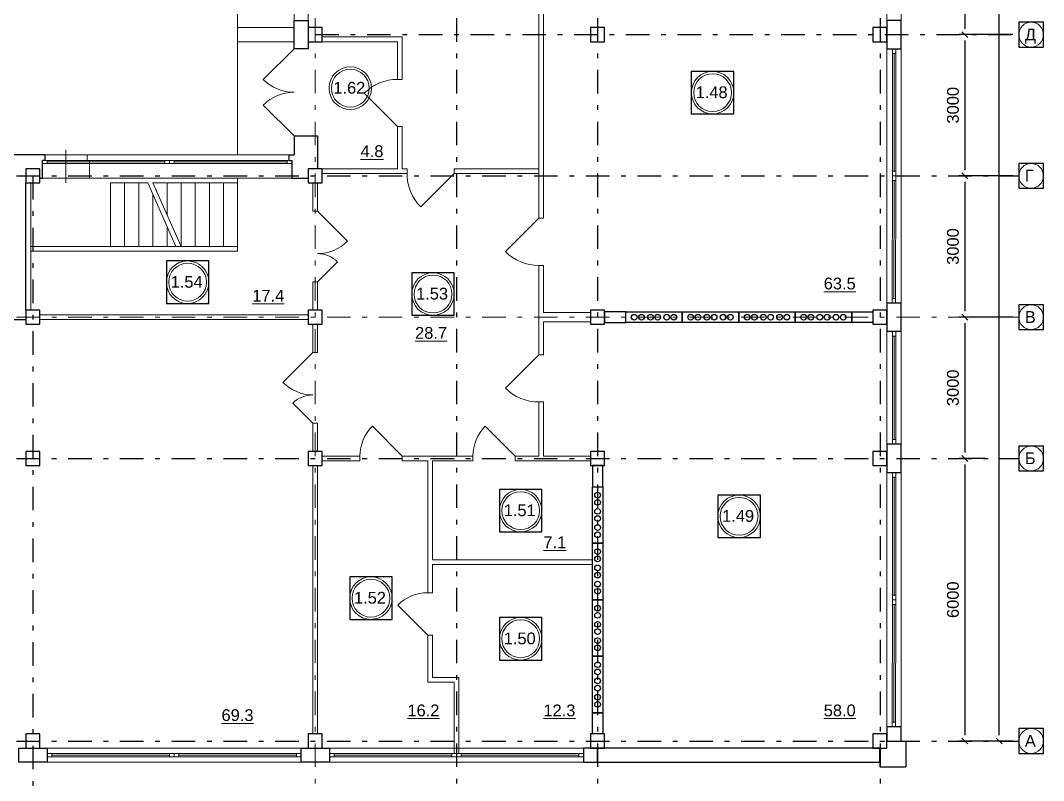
# Model space of a CAD drawing. Header units: metres. Extents: x 0 to 83.6, y 0.2 to 58.2.
# Drawn here: x 56.97 to 78.71, y 12.87 to 29.01 of the extents above; entities that cross this region are included whole.
import ezdxf
from ezdxf.enums import TextEntityAlignment as Align

# ---------------------------------------------------------------- set-up
doc = ezdxf.new("R2010")
doc.units = ezdxf.units.M
doc.header["$MEASUREMENT"] = 0
doc.linetypes.add('( Dashdot )', pattern=[1.001, 0.5, -0.25, 0.001, -0.25])
doc.linetypes.add('DGN Style 3', pattern=[9.681301, 6.915215, -2.766086])
doc.layers.get('DEFPOINTS').update_dxf_attribs({"lineweight": 0})
doc.layers.add('YOLO_TABLE', color=1, linetype='Continuous')
doc.styles.add('Standard_0', font='arial.ttf')
doc.styles.add('Style-Arial', font='arial.ttf')
doc.dimstyles.get("Standard").update_dxf_attribs({"dimtxt": 0.00018, "dimasz": 0.00018, "dimexe": 0.0002, "dimexo": 0.0625, "dimgap": 9e-05, "dimtad": 0, "dimtih": 1, "dimtoh": 1, "dimdec": 4, "dimlfac": 1000, "dimzin": 0, "dimdsep": 46, "dimtxsty": 'Standard_0', "dimcen": 9e-05, "dimadec": 0, "dimazin": 0, "dimtfac": 1, "dimtdec": 4, "dimtofl": 0, "dimtmove": 0, "dimatfit": 0, "dimfxl": 0.01, "dimfxlon": 1, "dimtolj": 1, "dimtzin": 0, "dimarcsym": 0})

# ---------------------------------------------------------------- blocks, each defined once
blk = doc.blocks.new('_Oblique-1')
at = {"color": 0, "linetype": 'ByBlock', "lineweight": -2}
blk.add_line((0.5, 0.5), (-0.5, -0.5), dxfattribs=at)
blk = doc.blocks.new('*D14')
at = {"color": 0, "linetype": 'Continuous', "lineweight": -2, "transparency": 16777216}
for p, q in [((78.06, 55.711), (77.642, 55.711)), ((77.767, 13.836), (77.767, 55.586)), ((78.06, 13.711), (77.642, 13.711))]:
    blk.add_line(p, q, dxfattribs=at)
at = {"layer": 'DEFPOINTS', "color": 0, "linetype": 'Continuous', "transparency": 16777216}
for p in [(77.767, 55.711), (78.185, 55.711), (78.185, 13.711)]:
    blk.add_point(p, dxfattribs=at)
at = {"color": 0, "linetype": 'Continuous', "lineweight": -2, "transparency": 16777216, "xscale": 0.125, "yscale": 0.125, "zscale": 0.125}
for p, rotation in [((77.767, 55.711), 90), ((77.767, 13.711), 270)]:
    blk.add_blockref('_Oblique-1', p, dxfattribs=dict(at, rotation=rotation))
at = {"color": 0, "linetype": 'Continuous', "lineweight": 0, "transparency": 16777216, "insert": (77.514, 34.711), "char_height": 0.25, "attachment_point": 5, "rotation": 90, "style": 'Style-Arial'}
blk.add_mtext('\\A1;42000', dxfattribs=at)
blk = doc.blocks.new('*D175')
at = {"color": 0, "linetype": 'Continuous', "lineweight": -2, "transparency": 16777216}
for p, q in [((78.06, 34.711), (76.915, 34.711)), ((77.04, 34.586), (77.04, 28.836)), ((78.06, 28.711), (76.915, 28.711))]:
    blk.add_line(p, q, dxfattribs=at)
at = {"layer": 'DEFPOINTS', "color": 0, "linetype": 'Continuous', "transparency": 16777216}
for p in [(78.185, 34.711), (77.04, 28.711), (78.185, 28.711)]:
    blk.add_point(p, dxfattribs=at)
at = {"color": 0, "linetype": 'Continuous', "lineweight": -2, "transparency": 16777216, "xscale": 0.125, "yscale": 0.125, "zscale": 0.125}
for p, rotation in [((77.04, 34.711), 90), ((77.04, 28.711), 270)]:
    blk.add_blockref('_Oblique-1', p, dxfattribs=dict(at, rotation=rotation))
at = {"color": 0, "linetype": 'Continuous', "lineweight": 0, "transparency": 16777216, "insert": (76.787, 31.711), "char_height": 0.25, "attachment_point": 5, "rotation": 90, "style": 'Style-Arial'}
blk.add_mtext('\\A1;6000', dxfattribs=at)
blk = doc.blocks.new('*D176')
at = {"color": 0, "linetype": 'Continuous', "lineweight": -2, "transparency": 16777216}
for p, q in [((78.06, 28.711), (76.915, 28.711)), ((77.04, 28.586), (77.04, 25.836)), ((78.06, 25.711), (76.915, 25.711))]:
    blk.add_line(p, q, dxfattribs=at)
at = {"layer": 'DEFPOINTS', "color": 0, "linetype": 'Continuous', "transparency": 16777216}
for p in [(78.185, 28.711), (77.04, 25.711), (78.185, 25.711)]:
    blk.add_point(p, dxfattribs=at)
at = {"color": 0, "linetype": 'Continuous', "lineweight": -2, "transparency": 16777216, "xscale": 0.125, "yscale": 0.125, "zscale": 0.125}
for p, rotation in [((77.04, 28.711), 90), ((77.04, 25.711), 270)]:
    blk.add_blockref('_Oblique-1', p, dxfattribs=dict(at, rotation=rotation))
at = {"color": 0, "linetype": 'Continuous', "lineweight": 0, "transparency": 16777216, "insert": (76.787, 27.211), "char_height": 0.25, "attachment_point": 5, "rotation": 90, "style": 'Style-Arial'}
blk.add_mtext('\\A1;3000', dxfattribs=at)
blk = doc.blocks.new('*D177')
at = {"color": 0, "linetype": 'Continuous', "lineweight": -2, "transparency": 16777216}
for p, q in [((78.06, 25.711), (76.915, 25.711)), ((77.04, 25.586), (77.04, 22.836)), ((78.06, 22.711), (76.915, 22.711))]:
    blk.add_line(p, q, dxfattribs=at)
at = {"layer": 'DEFPOINTS', "color": 0, "linetype": 'Continuous', "transparency": 16777216}
for p in [(78.185, 25.711), (77.04, 22.711), (78.185, 22.711)]:
    blk.add_point(p, dxfattribs=at)
at = {"color": 0, "linetype": 'Continuous', "lineweight": -2, "transparency": 16777216, "xscale": 0.125, "yscale": 0.125, "zscale": 0.125}
for p, rotation in [((77.04, 25.711), 90), ((77.04, 22.711), 270)]:
    blk.add_blockref('_Oblique-1', p, dxfattribs=dict(at, rotation=rotation))
at = {"color": 0, "linetype": 'Continuous', "lineweight": 0, "transparency": 16777216, "insert": (76.787, 24.211), "char_height": 0.25, "attachment_point": 5, "rotation": 90, "style": 'Style-Arial'}
blk.add_mtext('\\A1;3000', dxfattribs=at)
blk = doc.blocks.new('*D178')
at = {"color": 0, "linetype": 'Continuous', "lineweight": -2, "transparency": 16777216}
for p, q in [((78.06, 22.711), (76.915, 22.711)), ((77.04, 22.586), (77.04, 19.836)), ((77.481, 19.711), (76.915, 19.711))]:
    blk.add_line(p, q, dxfattribs=at)
at = {"layer": 'DEFPOINTS', "color": 0, "linetype": 'Continuous', "transparency": 16777216}
for p in [(78.185, 22.711), (77.04, 19.711), (77.606, 19.711)]:
    blk.add_point(p, dxfattribs=at)
at = {"color": 0, "linetype": 'Continuous', "lineweight": -2, "transparency": 16777216, "xscale": 0.125, "yscale": 0.125, "zscale": 0.125}
for p, rotation in [((77.04, 22.711), 90), ((77.04, 19.711), 270)]:
    blk.add_blockref('_Oblique-1', p, dxfattribs=dict(at, rotation=rotation))
at = {"color": 0, "linetype": 'Continuous', "lineweight": 0, "transparency": 16777216, "insert": (76.787, 21.211), "char_height": 0.25, "attachment_point": 5, "rotation": 90, "style": 'Style-Arial'}
blk.add_mtext('\\A1;3000', dxfattribs=at)
blk = doc.blocks.new('*D161')
at = {"color": 0, "linetype": 'Continuous', "lineweight": -2, "transparency": 16777216}
for p, q in [((77.481, 19.711), (76.915, 19.711)), ((77.04, 19.586), (77.04, 13.836)), ((78.06, 13.711), (76.915, 13.711))]:
    blk.add_line(p, q, dxfattribs=at)
at = {"layer": 'DEFPOINTS', "color": 0, "linetype": 'Continuous', "transparency": 16777216}
for p in [(77.606, 19.711), (77.04, 13.711), (78.185, 13.711)]:
    blk.add_point(p, dxfattribs=at)
at = {"color": 0, "linetype": 'Continuous', "lineweight": -2, "transparency": 16777216, "xscale": 0.125, "yscale": 0.125, "zscale": 0.125}
for p, rotation in [((77.04, 19.711), 90), ((77.04, 13.711), 270)]:
    blk.add_blockref('_Oblique-1', p, dxfattribs=dict(at, rotation=rotation))
at = {"color": 0, "linetype": 'Continuous', "lineweight": 0, "transparency": 16777216, "insert": (76.787, 16.711), "char_height": 0.25, "attachment_point": 5, "rotation": 90, "style": 'Style-Arial'}
blk.add_mtext('\\A1;6000', dxfattribs=at)

msp = doc.modelspace()

# ---------------------------------------------------------------- linework, layer by layer
at = {"color": 1, "linetype": '( Dashdot )', "lineweight": 0}
for p, q in [((63.23685933, 57.661085), (63.23685933, 9.13767004)), ((6.28527141, 22.711085), (78.18527141, 22.711085))]:
    msp.add_line(p, q, dxfattribs=at)
at = {"color": 1, "linetype": '( Dashdot )'}
for p, q in [((66.23685933, 57.661085), (66.23685933, 9.13767004)), ((69.23685933, 57.661085), (69.23685933, 9.13767004)), ((75.23685933, 57.661085), (75.23685933, 9.13767004)), ((63.23685933, 28.711085), (78.18527141, 28.711085)), ((6.28527141, 25.711085), (78.18527141, 25.711085)), ((57.23685933, 25.711085), (57.23685933, 9.13767004)), ((6.28527141, 19.711085), (78.18527141, 19.711085)), ((6.28527141, 13.711085), (78.18527141, 13.711085))]:
    msp.add_line(p, q, dxfattribs=at)
at = {"color": 7, "linetype": 'Continuous', "lineweight": 13}
for p, q in [((67.98527141, 32.811085), (67.98527141, 24.811085)), ((68.08527141, 31.611085), (68.08527141, 24.811085)), ((61.58527141, 30.661085), (61.58527141, 26.161085)), ((62.78527141, 30.661085), (62.78527141, 28.561085)), ((62.78527141, 28.561085), (61.58527141, 28.561085)), ((64.98527141, 27.761085), (64.98527141, 28.561085)), ((65.08527141, 27.761085), (65.08527141, 28.661085)), ((62.78527141, 28.411085), (62.13119764, 27.75701123)), ((65.08527141, 27.761085), (64.98527141, 27.761085)), ((62.13119764, 27.21515877), (62.78527141, 26.561085)), ((64.98527141, 25.861085), (64.98527141, 26.761085)), ((65.08527141, 26.761085), (64.98527141, 26.761085)), ((65.08527141, 25.861085), (65.08527141, 26.761085)), ((61.58527141, 26.161085), (62.78527141, 26.161085)), ((61.58527141, 24.211085), (61.58527141, 25.661085)), ((65.18527141, 25.861085), (65.18527141, 25.761085)), ((66.18527141, 25.761085), (65.47816463, 25.05397822)), ((66.18527141, 25.861085), (66.18527141, 25.761085)), ((59.67583966, 25.561085), (58.88527141, 25.561085)), ((58.88527141, 24.211085), (58.88527141, 25.561085)), ((63.28527141, 24.961085), (63.18527141, 24.961085)), ((67.98527141, 24.811085), (67.27816463, 24.10397822)), ((68.08527141, 24.811085), (67.98527141, 24.811085)), ((61.58527141, 24.211085), (57.18844724, 24.211085)), ((61.58527141, 24.211085), (60.38527141, 24.211085)), ((61.58527141, 24.211085), (61.58527141, 24.111085)), ((61.58527141, 24.111085), (57.18844724, 24.111085)), ((68.08527141, 23.811085), (67.98527141, 23.811085)), ((67.98527141, 23.811085), (67.98527141, 21.911085)), ((68.08527141, 23.811085), (68.08527141, 22.811085)), ((63.28527141, 23.461085), (63.18527141, 23.461085)), ((68.08527141, 22.611085), (68.08527141, 21.911085)), ((63.18527141, 21.961085), (62.54887531, 21.3246889)), ((63.28527141, 21.961085), (63.18527141, 21.961085)), ((67.98527141, 21.911085), (67.27816463, 21.20397822)), ((68.08527141, 21.911085), (67.98527141, 21.911085)), ((63.18527141, 20.461085), (62.76100734, 20.88534907)), ((68.08527141, 20.911085), (67.98527141, 20.911085)), ((67.98527141, 20.911085), (67.98527141, 19.761085)), ((68.08527141, 20.911085), (68.08527141, 19.761085)), ((63.28527141, 20.461085), (63.18527141, 20.461085)), ((65.08527141, 19.761085), (64.44887531, 20.3974811)), ((67.48527141, 19.761085), (66.84887531, 20.3974811)), ((64.18527141, 19.661085), (64.18527141, 19.761085)), ((65.08527141, 19.661085), (65.08527141, 19.761085)), ((65.62527141, 19.661085), (65.62527141, 16.861085)), ((65.72527141, 19.661085), (65.72527141, 17.561085)), ((66.58527141, 19.661085), (66.58527141, 19.761085)), ((67.48527141, 19.661085), (67.48527141, 19.761085)), ((65.72527141, 17.461085), (65.72527141, 16.861085)), ((65.72527141, 16.861085), (65.62527141, 16.861085)), ((65.62527141, 15.961085), (64.98887531, 16.5974811)), ((65.72527141, 15.961085), (65.62527141, 15.961085)), ((65.62527141, 15.961085), (65.62527141, 14.961085)), ((65.72527141, 15.961085), (65.72527141, 15.061085)), ((65.72527141, 15.061085), (66.28527141, 15.061085)), ((66.28527141, 13.446085), (66.28527141, 15.061085)), ((65.62527141, 14.961085), (66.18527141, 14.961085)), ((66.18527141, 13.446085), (66.18527141, 14.961085))]:
    msp.add_line(p, q, dxfattribs=at)
at = {"color": 7, "linetype": 'Continuous', "lineweight": 0}
for p, q in [((62.78527141, 28.861085), (61.58527141, 28.861085)), ((57.48844724, 26.161085), (58.38597432, 26.161085)), ((62.68209558, 26.161085), (58.38597432, 26.161085)), ((57.53844724, 26.006085), (60.03685933, 26.006085)), ((60.23685933, 26.006085), (62.63527141, 26.006085)), ((58.43844724, 25.661085), (57.43844724, 25.661085)), ((62.73527141, 25.661085), (58.43844724, 25.661085)), ((59.18527141, 24.211085), (59.18527141, 25.561085)), ((59.48527141, 24.211085), (59.48527141, 25.561085)), ((60.27583966, 24.211085), (59.67583966, 25.561085)), ((60.38527141, 24.211085), (59.78527141, 25.561085)), ((60.08527141, 24.886085), (60.08527141, 25.561085)), ((60.38527141, 24.211085), (60.38527141, 25.561085)), ((60.68527141, 24.211085), (60.68527141, 25.561085)), ((60.98527141, 24.211085), (60.98527141, 25.561085)), ((61.28527141, 24.211085), (61.28527141, 25.561085)), ((59.78527141, 24.211085), (59.78527141, 25.31486356)), ((60.08527141, 24.63986356), (60.08527141, 24.211085)), ((60.13527141, 13.411085), (57.63530214, 13.40889049)), ((62.83527141, 13.411085), (60.33527141, 13.411085)), ((66.13527141, 13.411085), (63.63530214, 13.40889049)), ((68.83527141, 13.411085), (66.33527141, 13.411085))]:
    msp.add_line(p, q, dxfattribs=at)
at = {"color": 7, "linetype": 'Continuous', "lineweight": 0, "extrusion": (0, 0, -1)}
for p, q in [((75.53527141, 28.311085), (75.53527141, 25.811085)), ((75.53527141, 25.611085), (75.5330769, 23.11111572)), ((75.53527141, 22.311085), (75.53527141, 20.111085)), ((75.53527141, 19.311085), (75.53527141, 16.811085)), ((75.53527141, 16.611085), (75.5330769, 14.11111572))]:
    msp.add_line(p, q, dxfattribs=at)
at = {"color": 7, "linetype": 'Continuous', "lineweight": 13, "extrusion": (0, 0, -1)}
for p, q in [((64.98527141, 26.761085), (64.27816463, 27.46819178)), ((63.28527141, 24.961085), (63.92166751, 24.3246889)), ((63.28527141, 23.461085), (63.70953548, 23.88534907))]:
    msp.add_line(p, q, dxfattribs=at)
at = {"color": 7, "linetype": 'Continuous', "lineweight": 30}
for p, q in [((62.78527141, 26.561085), (63.28527141, 26.561085)), ((62.78527141, 26.561085), (62.78527141, 26.161085)), ((63.28527141, 26.561085), (63.28527141, 25.861085)), ((57.48844724, 26.161085), (54.98527141, 26.161085)), ((57.48844724, 26.161085), (57.48844724, 26.041085)), ((62.68209558, 26.041085), (62.68209558, 26.161085)), ((62.68209558, 26.161085), (62.78527141, 26.161085)), ((57.43844724, 25.661085), (57.43844724, 26.041085)), ((57.48844724, 26.041085), (57.43844724, 26.041085)), ((62.68209558, 26.041085), (62.73527141, 26.041085)), ((62.73527141, 26.041085), (62.73527141, 25.661085)), ((57.38844724, 25.661085), (57.43844724, 25.661085)), ((62.73527141, 25.661085), (63.08527141, 25.661085)), ((57.08844724, 22.861085), (57.08844724, 25.561085)), ((56.18844724, 22.661085), (57.08844724, 22.661085)), ((75.68527141, 13.711085), (75.78527141, 13.711085)), ((75.78527141, 13.711085), (75.78527141, 13.161085)), ((75.23527141, 13.261085), (75.23527141, 13.161085)), ((75.23527141, 13.161085), (75.78527141, 13.161085))]:
    msp.add_line(p, q, dxfattribs=at)
at = {"color": 7, "linetype": 'DGN Style 3', "lineweight": 0}
for p, q in [((57.93869453, 25.56108531), (57.93696349, 26.26108469)), ((58.38597432, 26.161085), (58.38597432, 26.041085)), ((58.38597432, 26.041085), (58.43597432, 26.041085)), ((58.43844724, 25.661085), (58.43844724, 26.041085)), ((60.38527141, 24.211085), (58.58527141, 24.211085))]:
    msp.add_line(p, q, dxfattribs=at)
at = {"color": 7, "linetype": 'Continuous', "lineweight": 0, "flags": 128}
for points in [[(63.08527141, 29.011085), (63.08527141, 34.411085), (62.78527141, 34.411085), (62.78527141, 29.011085), (63.08527141, 29.011085)], [(75.68527141, 29.011085), (75.68527141, 34.411085), (75.38527141, 34.411085), (75.38527141, 29.011085), (75.68527141, 29.011085)], [(75.68527141, 23.011085), (75.68527141, 28.411085), (75.38527141, 28.411085), (75.38527141, 23.011085), (75.68527141, 23.011085)], [(62.73527141, 26.041085), (62.73527141, 25.971085), (57.53844724, 25.971085), (57.53844724, 26.041085), (62.73527141, 26.041085)], [(75.38527141, 22.411085), (75.38527141, 20.011085), (75.68527141, 20.011085), (75.68527141, 22.411085), (75.38527141, 22.411085)], [(75.68527141, 14.011085), (75.68527141, 19.411085), (75.38527141, 19.411085), (75.38527141, 14.011085), (75.68527141, 14.011085)], [(57.53527141, 13.561085), (62.93527141, 13.561085), (62.93527141, 13.261085), (57.53527141, 13.261085), (57.53527141, 13.561085)], [(63.53527141, 13.561085), (68.93527141, 13.561085), (68.93527141, 13.261085), (63.53527141, 13.261085), (63.53527141, 13.561085)], [(57.63527141, 13.44389046), (60.13527141, 13.446085), (60.13533286, 13.37608505), (57.63533286, 13.37389052), (57.63527141, 13.44389046)], [(60.33527141, 13.446085), (62.83527141, 13.446085), (62.83527141, 13.376085), (60.33527141, 13.376085), (60.33527141, 13.446085)], [(63.63527141, 13.44389046), (66.13527141, 13.446085), (66.13533286, 13.37608505), (63.63533286, 13.37389052), (63.63527141, 13.44389046)], [(66.33527141, 13.446085), (68.83527141, 13.446085), (68.83527141, 13.376085), (66.33527141, 13.376085), (66.33527141, 13.446085)]]:
    msp.add_lwpolyline(points, close=True, dxfattribs=at)
at = {"color": 7, "linetype": 'Continuous', "lineweight": 30, "flags": 128}
for points in [[(62.78527141, 28.411085), (62.78527141, 29.011085), (63.08527141, 29.011085), (63.08527141, 28.411085), (62.78527141, 28.411085)], [(75.68527141, 28.411085), (75.68527141, 29.011085), (75.38527141, 29.011085), (75.38527141, 28.411085), (75.68527141, 28.411085)], [(63.08527141, 28.861085), (63.08527141, 28.561085), (63.38527141, 28.561085), (63.38527141, 28.861085), (63.08527141, 28.861085)], [(69.08527141, 28.861085), (69.08527141, 28.561085), (69.38527141, 28.561085), (69.38527141, 28.861085), (69.08527141, 28.861085)], [(75.08527141, 28.861085), (75.08527141, 28.561085), (75.38527141, 28.561085), (75.38527141, 28.861085), (75.08527141, 28.861085)], [(57.08527141, 25.861085), (57.08527141, 25.561085), (57.38527141, 25.561085), (57.38527141, 25.861085), (57.08527141, 25.861085)], [(63.08527141, 25.861085), (63.08527141, 25.561085), (63.38527141, 25.561085), (63.38527141, 25.861085), (63.08527141, 25.861085)], [(57.08527141, 22.861085), (57.08527141, 22.561085), (57.38527141, 22.561085), (57.38527141, 22.861085), (57.08527141, 22.861085)], [(63.08527141, 22.861085), (63.08527141, 22.561085), (63.38527141, 22.561085), (63.38527141, 22.861085), (63.08527141, 22.861085)], [(69.08527141, 22.861085), (69.08527141, 22.561085), (69.38527141, 22.561085), (69.38527141, 22.861085), (69.08527141, 22.861085)], [(75.08527141, 22.861085), (75.08527141, 22.561085), (75.38527141, 22.561085), (75.38527141, 22.861085), (75.08527141, 22.861085)], [(75.68527141, 22.411085), (75.68527141, 23.011085), (75.38527141, 23.011085), (75.38527141, 22.411085), (75.68527141, 22.411085)], [(69.83527141, 22.601085), (69.83527141, 22.821085), (69.38527141, 22.821085), (69.38527141, 22.601085), (69.83527141, 22.601085)], [(71.03527141, 22.601085), (69.83527141, 22.601085), (69.83527141, 22.821085), (71.03527141, 22.821085), (71.03527141, 22.601085)], [(72.23527141, 22.601085), (71.03527141, 22.601085), (71.03527141, 22.821085), (72.23527141, 22.821085), (72.23527141, 22.601085)], [(73.43527141, 22.601085), (72.23527141, 22.601085), (72.23527141, 22.821085), (73.43527141, 22.821085), (73.43527141, 22.601085)], [(74.63527141, 22.601085), (73.43527141, 22.601085), (73.43527141, 22.821085), (74.63527141, 22.821085), (74.63527141, 22.601085)], [(74.63527141, 22.601085), (74.63527141, 22.821085), (75.08527141, 22.821085), (75.08527141, 22.601085), (74.63527141, 22.601085)], [(75.68527141, 19.411085), (75.68527141, 20.011085), (75.38527141, 20.011085), (75.38527141, 19.411085), (75.68527141, 19.411085)], [(57.08527141, 19.861085), (57.08527141, 19.561085), (57.38527141, 19.561085), (57.38527141, 19.861085), (57.08527141, 19.861085)], [(63.08527141, 19.861085), (63.08527141, 19.561085), (63.38527141, 19.561085), (63.38527141, 19.861085), (63.08527141, 19.861085)], [(69.08527141, 19.861085), (69.08527141, 19.561085), (69.38527141, 19.561085), (69.38527141, 19.861085), (69.08527141, 19.861085)], [(75.08527141, 19.861085), (75.08527141, 19.561085), (75.38527141, 19.561085), (75.38527141, 19.861085), (75.08527141, 19.861085)], [(69.12527141, 19.111085), (69.34527141, 19.111085), (69.34527141, 19.561085), (69.12527141, 19.561085), (69.12527141, 19.111085)], [(69.12527141, 17.911085), (69.12527141, 19.111085), (69.34527141, 19.111085), (69.34527141, 17.911085), (69.12527141, 17.911085)], [(69.12527141, 16.711085), (69.12527141, 17.911085), (69.34527141, 17.911085), (69.34527141, 16.711085), (69.12527141, 16.711085)], [(69.12527141, 15.511085), (69.12527141, 16.711085), (69.34527141, 16.711085), (69.34527141, 15.511085), (69.12527141, 15.511085)], [(69.12527141, 14.311085), (69.12527141, 15.511085), (69.34527141, 15.511085), (69.34527141, 14.311085), (69.12527141, 14.311085)], [(69.12527141, 14.311085), (69.34527141, 14.311085), (69.34527141, 13.861085), (69.12527141, 13.861085), (69.12527141, 14.311085)], [(75.38527141, 13.711085), (75.68527141, 13.711085), (75.68527141, 14.011085), (75.38527141, 14.011085), (75.38527141, 13.711085)], [(57.08527141, 13.861085), (57.08527141, 13.561085), (57.38527141, 13.561085), (57.38527141, 13.861085), (57.08527141, 13.861085)], [(63.08527141, 13.861085), (63.08527141, 13.561085), (63.38527141, 13.561085), (63.38527141, 13.861085), (63.08527141, 13.861085)], [(69.08527141, 13.861085), (69.08527141, 13.561085), (69.38527141, 13.561085), (69.38527141, 13.861085), (69.08527141, 13.861085)], [(75.08527141, 13.861085), (75.08527141, 13.561085), (75.38527141, 13.561085), (75.38527141, 13.861085), (75.08527141, 13.861085)], [(57.53527141, 13.261085), (56.93527141, 13.261085), (56.93527141, 13.561085), (57.53527141, 13.561085), (57.53527141, 13.261085)], [(63.53527141, 13.261085), (62.93527141, 13.261085), (62.93527141, 13.561085), (63.53527141, 13.561085), (63.53527141, 13.261085)], [(68.93527141, 13.261085), (69.23527141, 13.261085), (69.23527141, 13.561085), (68.93527141, 13.561085), (68.93527141, 13.261085)], [(75.23527141, 13.561085), (69.23527141, 13.561085), (69.23527141, 13.261085), (75.23527141, 13.261085), (75.23527141, 13.561085)]]:
    msp.add_lwpolyline(points, close=True, dxfattribs=at)
at = {"color": 7, "linetype": 'Continuous', "lineweight": 13, "flags": 128}
for points in [[(65.08527141, 28.661085), (63.38527141, 28.661085), (63.38527141, 28.561085), (64.98527141, 28.561085)], [(64.98527141, 25.861085), (63.38527141, 25.861085), (63.38527141, 25.761085), (65.18527141, 25.761085)], [(65.18527141, 25.861085), (65.08527141, 25.861085)], [(66.18527141, 25.761085), (67.98527141, 25.761085), (67.98527141, 25.861085), (66.18527141, 25.861085)], [(61.58527141, 25.561085), (59.78527141, 25.561085)], [(63.28527141, 24.961085), (63.28527141, 25.561085), (63.18527141, 25.561085), (63.18527141, 24.961085)], [(63.18527141, 23.461085), (63.18527141, 22.861085), (63.28527141, 22.861085), (63.28527141, 23.461085)], [(63.08527141, 22.761085), (57.38527141, 22.761085), (57.38527141, 22.661085), (63.08527141, 22.661085)], [(68.08527141, 22.811085), (69.08527141, 22.811085), (69.08527141, 22.611085), (68.08527141, 22.611085)], [(63.18527141, 21.961085), (63.18527141, 22.561085), (63.28527141, 22.561085), (63.28527141, 21.961085)], [(63.28527141, 20.461085), (63.28527141, 19.861085), (63.18527141, 19.861085), (63.18527141, 20.461085)], [(64.18527141, 19.761085), (63.38527141, 19.761085), (63.38527141, 19.661085), (64.18527141, 19.661085)], [(66.58527141, 19.761085), (65.08527141, 19.761085)], [(65.08527141, 19.661085), (65.62527141, 19.661085)], [(65.72527141, 19.661085), (66.58527141, 19.661085)], [(67.98527141, 19.761085), (67.48527141, 19.761085)], [(67.48527141, 19.661085), (69.08527141, 19.661085), (69.08527141, 19.761085), (68.08527141, 19.761085)], [(65.72527141, 17.561085), (69.12527141, 17.561085)], [(65.72527141, 17.461085), (69.12527141, 17.461085)]]:
    msp.add_lwpolyline(points, dxfattribs=at)
at = {"color": 7, "linetype": 'Continuous', "lineweight": 13, "extrusion": (0, 0, -1), "flags": 128}
for points in [[(-75.57027141, 28.311085), (-75.57027141, 28.411085), (-75.50027141, 28.411085), (-75.50027141, 28.311085), (-75.57027141, 28.311085)], [(-75.57027141, 25.711085), (-75.57027141, 25.811085), (-75.50027141, 25.811085), (-75.50027141, 25.711085), (-75.57027141, 25.711085)], [(-75.57027141, 25.611085), (-75.57027141, 25.711085), (-75.50027141, 25.711085), (-75.50027141, 25.611085), (-75.57027141, 25.611085)], [(-75.56807687, 23.011085), (-75.56807687, 23.111085), (-75.49807687, 23.111085), (-75.49807687, 23.011085), (-75.56807687, 23.011085)], [(-75.57027141, 22.311085), (-75.57027141, 22.411085), (-75.50027141, 22.411085), (-75.50027141, 22.311085), (-75.57027141, 22.311085)], [(-75.57027141, 20.011085), (-75.57027141, 20.111085), (-75.50027141, 20.111085), (-75.50027141, 20.011085), (-75.57027141, 20.011085)], [(-75.57027141, 19.311085), (-75.57027141, 19.411085), (-75.50027141, 19.411085), (-75.50027141, 19.311085), (-75.57027141, 19.311085)], [(-75.57027141, 16.711085), (-75.57027141, 16.811085), (-75.50027141, 16.811085), (-75.50027141, 16.711085), (-75.57027141, 16.711085)], [(-75.57027141, 16.611085), (-75.57027141, 16.711085), (-75.50027141, 16.711085), (-75.50027141, 16.611085), (-75.57027141, 16.611085)], [(-75.56807687, 14.011085), (-75.56807687, 14.111085), (-75.49807687, 14.111085), (-75.49807687, 14.011085), (-75.56807687, 14.011085)]]:
    msp.add_lwpolyline(points, close=True, dxfattribs=at)
at = {"color": 7, "linetype": 'Continuous', "lineweight": 0, "extrusion": (0, 0, -1), "flags": 128}
for points in [[(-75.57027141, 25.811085), (-75.57027141, 28.311085), (-75.50027141, 28.311085), (-75.50027141, 25.811085), (-75.57027141, 25.811085)], [(-75.56807687, 23.111085), (-75.57027141, 25.611085), (-75.50027147, 25.61114645), (-75.49807693, 23.11114645), (-75.56807687, 23.111085)], [(-75.50027141, 22.311085), (-75.50027141, 20.111085), (-75.57027141, 20.111085), (-75.57027141, 22.311085), (-75.50027141, 22.311085)], [(-75.57027141, 16.811085), (-75.57027141, 19.311085), (-75.50027141, 19.311085), (-75.50027141, 16.811085), (-75.57027141, 16.811085)], [(-75.56807687, 14.111085), (-75.57027141, 16.611085), (-75.50027147, 16.61114645), (-75.49807693, 14.11114645), (-75.56807687, 14.111085)]]:
    msp.add_lwpolyline(points, close=True, dxfattribs=at)
at = {"color": 7, "linetype": 'Continuous', "lineweight": 13, "flags": 128}
for points in [[(57.53844724, 25.971085), (57.43844724, 25.971085), (57.43844724, 26.041085), (57.53844724, 26.041085), (57.53844724, 25.971085)], [(60.13685933, 25.971085), (60.03685933, 25.971085), (60.03685933, 26.041085), (60.13685933, 26.041085), (60.13685933, 25.971085)], [(60.23685933, 25.971085), (60.13685933, 25.971085), (60.13685933, 26.041085), (60.23685933, 26.041085), (60.23685933, 25.971085)], [(62.73527141, 25.971085), (62.63527141, 25.971085), (62.63527141, 26.041085), (62.73527141, 26.041085), (62.73527141, 25.971085)], [(57.08844724, 25.561085), (57.08844724, 22.861085), (57.18844724, 22.861085), (57.18844724, 25.561085), (57.08844724, 25.561085)], [(63.28527141, 13.861085), (63.28527141, 19.561085), (63.18527141, 19.561085), (63.18527141, 13.861085), (63.28527141, 13.861085)], [(57.53527141, 13.44389046), (57.63527141, 13.44389046), (57.63527141, 13.37389046), (57.53527141, 13.37389046), (57.53527141, 13.44389046)], [(60.13527141, 13.446085), (60.23527141, 13.446085), (60.23527141, 13.376085), (60.13527141, 13.376085), (60.13527141, 13.446085)], [(60.23527141, 13.446085), (60.33527141, 13.446085), (60.33527141, 13.376085), (60.23527141, 13.376085), (60.23527141, 13.446085)], [(62.83527141, 13.446085), (62.93527141, 13.446085), (62.93527141, 13.376085), (62.83527141, 13.376085), (62.83527141, 13.446085)], [(63.53527141, 13.44389046), (63.63527141, 13.44389046), (63.63527141, 13.37389046), (63.53527141, 13.37389046), (63.53527141, 13.44389046)], [(66.13527141, 13.446085), (66.23527141, 13.446085), (66.23527141, 13.376085), (66.13527141, 13.376085), (66.13527141, 13.446085)], [(66.23527141, 13.446085), (66.33527141, 13.446085), (66.33527141, 13.376085), (66.23527141, 13.376085), (66.23527141, 13.446085)], [(68.83527141, 13.446085), (68.93527141, 13.446085), (68.93527141, 13.376085), (68.83527141, 13.376085), (68.83527141, 13.446085)]]:
    msp.add_lwpolyline(points, close=True, dxfattribs=at)
at = {"color": 7, "linetype": 'Continuous', "lineweight": 13}
for centre, radius in [((78.44862686, 28.711085), 0.26335544), ((63.9802456, 27.57414429), 0.45201344), ((63.9802456, 27.57414429), 0.40201344), ((71.67941406, 27.47878396), 0.45201344), ((71.67941406, 27.47878396), 0.40201344), ((78.44862686, 25.711085), 0.26335544), ((60.5229453, 23.45363309), 0.45201344), ((60.5229453, 23.45363309), 0.40201344), ((65.73816578, 23.20233027), 0.45201344), ((65.73816578, 23.20233027), 0.40201344), ((78.44862686, 22.711085), 0.26335544), ((78.44862686, 19.711085), 0.26335544), ((67.60117682, 18.60341924), 0.45201344), ((67.60117682, 18.60341924), 0.40201344), ((72.24212958, 18.48290047), 0.45201344), ((72.24212958, 18.48290047), 0.40201344), ((64.41880921, 16.74527337), 0.45201344), ((64.41880921, 16.74527337), 0.40201344), ((67.60117682, 15.88256279), 0.45201344), ((67.60117682, 15.88256279), 0.40201344), ((78.44862686, 13.711085), 0.26335544)]:
    msp.add_circle(centre, radius, dxfattribs=at)
at = {"color": 7, "linetype": 'Continuous', "lineweight": 30}
for centre in [(70.01401998, 22.711085), (70.16760814, 22.711085), (70.35847733, 22.711085), (70.51206549, 22.711085), (70.70293469, 22.711085), (70.85652284, 22.711085), (71.21401998, 22.711085), (71.36760814, 22.711085), (71.55847733, 22.711085), (71.71206549, 22.711085), (71.90293469, 22.711085), (72.05652284, 22.711085), (72.41401998, 22.711085), (72.56760814, 22.711085), (72.75847733, 22.711085), (72.91206549, 22.711085), (73.10293469, 22.711085), (73.25652284, 22.711085), (73.61401998, 22.711085), (73.76760814, 22.711085), (73.95847733, 22.711085), (74.11206549, 22.711085), (74.30293469, 22.711085), (74.45652284, 22.711085), (69.23527141, 18.93233643), (69.23527141, 18.77874828), (69.23527141, 18.58787908), (69.23527141, 18.43429092), (69.23527141, 18.24342172), (69.23527141, 18.08983357), (69.23527141, 17.73233643), (69.23527141, 17.57874828), (69.23527141, 17.38787908), (69.23527141, 17.23429092), (69.23527141, 17.04342172), (69.23527141, 16.88983357), (69.23527141, 16.53233643), (69.23527141, 16.37874828), (69.23527141, 16.18787908), (69.23527141, 16.03429092), (69.23527141, 15.84342172), (69.23527141, 15.68983357), (69.23527141, 15.33233643), (69.23527141, 15.17874828), (69.23527141, 14.98787908), (69.23527141, 14.83429092), (69.23527141, 14.64342172), (69.23527141, 14.48983357)]:
    msp.add_circle(centre, 0.06, dxfattribs=at)
at = {"color": 7, "linetype": 'Continuous', "lineweight": 0}
for centre, radius, start, end in [((62.78527141, 28.411085), 0.925, 225, 270), ((62.78527141, 26.561085), 0.925, 90, 135), ((66.18527141, 25.761085), 1, 180, 225), ((67.98527141, 24.811085), 1, 225, 270), ((63.18527141, 21.961085), 0.9, 225, 270), ((67.98527141, 21.911085), 1, 225, 270), ((63.18527141, 20.461085), 0.6, 90, 135), ((65.08527141, 19.761085), 0.9, 135, 180), ((67.48527141, 19.761085), 0.9, 135, 180), ((65.62527141, 15.961085), 0.9, 90, 135)]:
    msp.add_arc(centre, radius, start, end, dxfattribs=at)
at = {"color": 7, "linetype": 'Continuous', "lineweight": 0, "extrusion": (0, 0, -1)}
for centre, radius, start, end in [((-64.98527141, 26.761085), 1, 45, 90), ((-63.28527141, 24.961085), 0.9, 225, 270), ((-63.28527141, 23.461085), 0.6, 90, 135)]:
    msp.add_arc(centre, radius, start, end, dxfattribs=at)
at = {"layer": 'YOLO_TABLE'}
for points in [[(78.18527141, 28.44772956), (78.7119823, 28.44772956), (78.7119823, 28.97444045), (78.18527141, 28.97444045)], [(71.22740061, 27.02677052), (72.1314275, 27.02677052), (72.1314275, 27.9307974), (71.22740061, 27.9307974)], [(78.18527141, 25.44772956), (78.7119823, 25.44772956), (78.7119823, 25.97444045), (78.18527141, 25.97444045)], [(60.07093186, 23.00161964), (60.97495874, 23.00161964), (60.97495874, 23.90564653), (60.07093186, 23.90564653)], [(65.28615234, 22.75031683), (66.19017922, 22.75031683), (66.19017922, 23.65434371), (65.28615234, 23.65434371)], [(78.18527141, 22.44772956), (78.7119823, 22.44772956), (78.7119823, 22.97444045), (78.18527141, 22.97444045)], [(78.18527141, 19.44772956), (78.7119823, 19.44772956), (78.7119823, 19.97444045), (78.18527141, 19.97444045)], [(67.14916337, 18.1514058), (68.05319026, 18.1514058), (68.05319026, 19.05543268), (67.14916337, 19.05543268)], [(71.79011614, 18.03088703), (72.69414302, 18.03088703), (72.69414302, 18.93491391), (71.79011614, 18.93491391)], [(63.96679577, 16.29325993), (64.87082265, 16.29325993), (64.87082265, 17.19728681), (63.96679577, 17.19728681)], [(67.14916337, 15.43054935), (68.05319026, 15.43054935), (68.05319026, 16.33457623), (67.14916337, 16.33457623)], [(78.18527141, 13.44772956), (78.7119823, 13.44772956), (78.7119823, 13.97444045), (78.18527141, 13.97444045)]]:
    msp.add_lwpolyline(points, close=True, dxfattribs=at)

# ---------------------------------------------------------------- texts
at = {"color": 7, "linetype": 'Continuous', "lineweight": 30, "style": 'Style-Arial'}
for s, p in [('Д', (78.31453535, 28.84034763)), ('Г', (78.31453535, 25.84034763)), ('В', (78.31453535, 22.84034763)), ('Б', (78.31453535, 19.84034763)), ('А', (78.31453535, 13.84034763))]:
    msp.add_text(s, height=0.25, dxfattribs=at).set_placement(p, align=Align.TOP_LEFT)
at = {"color": 7, "linetype": 'Continuous', "lineweight": 13, "style": 'Style-Arial'}
for s, p in [('1.62', (63.61956722, 27.70689392)), ('1.48', (71.31873568, 27.6115336)), ('%%u4.8%%U', (64.19926979, 26.36097554)), ('1.54', (60.16226692, 23.58638272)), ('%%u63.5%%U', (74.04088409, 23.55106854)), ('%%u17.4%%U', (61.89738772, 23.29148131)), ('1.53', (65.37748741, 23.33507991)), ('%%u28.7%%U', (65.35677629, 22.50204387)), ('1.51', (67.24049844, 18.73616888)), ('1.49', (71.8814512, 18.61565011)), ('%%u7.1%%U', (68.08375741, 18.05616845)), ('1.52', (64.05813083, 16.87802301)), ('1.50', (67.24049844, 16.01531242)), ('%%u69.3%%U', (61.24367898, 14.38630017)), ('%%u16.2%%U', (65.19455096, 14.48626377)), ('%%u12.3%%U', (68.08375741, 14.48626377)), ('%%u58.0%%U', (74.04088409, 14.48626377))]:
    msp.add_text(s, height=0.25, dxfattribs=at).set_placement(p, align=Align.TOP_LEFT)

# ---------------------------------------------------------------- dimensions: what is measured, and where the dimension line sits
at = {"color": 5, "linetype": 'Continuous', "lineweight": 0}
for base, p1, p2, angle, picture, middle in [((77.76709653, 55.711085), (78.18527141, 13.711085), (78.18527141, 55.711085), 90, '*D14', (77.51445329, 34.711085)), ((77.03969822, 28.711085), (78.18527141, 34.711085), (78.18527141, 28.711085), 270, '*D175', (76.78705498, 31.711085)), ((77.03969822, 25.711085), (78.18527141, 28.711085), (78.18527141, 25.711085), 270, '*D176', (76.78696971, 27.211085)), ((77.03969822, 22.711085), (78.18527141, 25.711085), (78.18527141, 22.711085), 270, '*D177', (76.78696971, 24.211085)), ((77.03969822, 19.711085), (78.18527141, 22.711085), (77.60627141, 19.711085), 270, '*D178', (76.78696971, 21.211085)), ((77.03969822, 13.711085), (77.60627141, 19.711085), (78.18527141, 13.711085), 270, '*D161', (76.78705498, 16.711085))]:
    dim = msp.add_linear_dim(base=base, p1=p1, p2=p2, angle=angle, dimstyle='Standard', override={"dimtxt": 0.25, "dimasz": 0.125, "dimexe": 0.125, "dimexo": 0.125, "dimgap": 0.125, "dimtad": 1, "dimtih": 0, "dimtoh": 0, "dimzin": 11, "dimtxsty": 'Style-Arial', "dimblk": '_Oblique-1', "dimfxlon": 0, "dimfrac": 2, "dimtzin": 11}, dxfattribs=at)
    dim.commit()
    dim.dimension.update_dxf_attribs({"geometry": picture, "text_midpoint": middle})

doc.saveas('drawing.dxf')
